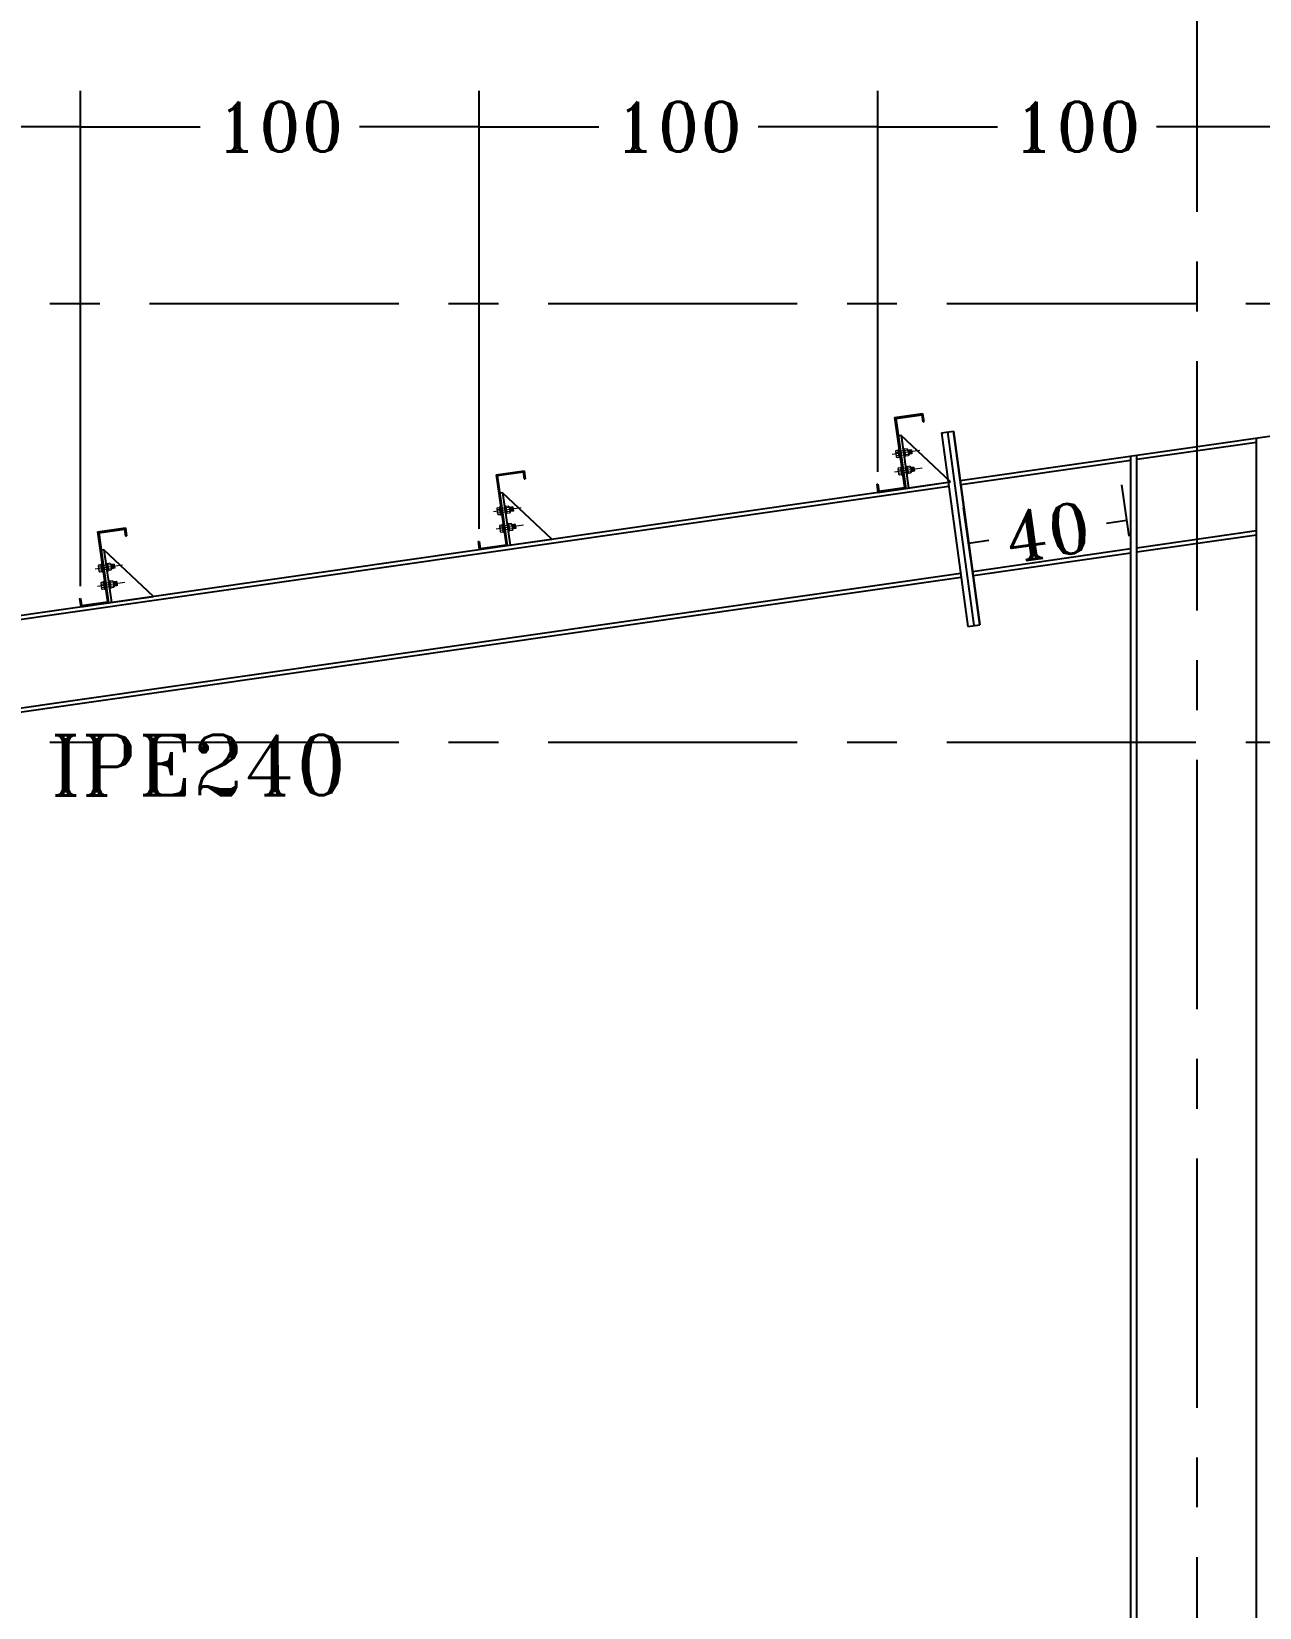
# Model space of a CAD drawing. Header units: inches. Extents: x 460503 to 460688, y 47570 to 48852.
# Drawn here: x 460527.49 to 460533.65, y 48045.24 to 48053.14 of the extents above; entities that cross this region are included whole.
import ezdxf

# ---------------------------------------------------------------- set-up
doc = ezdxf.new("R2010")
doc.units = ezdxf.units.IN
doc.header["$MEASUREMENT"] = 0
doc.linetypes.add('CENTER', pattern=[2, 1.25, -0.25, 0.25, -0.25])
doc.layers.add('2', color=2, linetype='Continuous', lineweight=9)
doc.layers.add('TEXT', color=250, linetype='Continuous', lineweight=30)
for name, color, linetype in [('3G', 3, 'Continuous'), ('AXE', 1, 'CENTER'), ('TIE', 2, 'Continuous')]:
    doc.layers.add(name, color=color, linetype=linetype)
doc.styles.add('ROMANT', font='romant')
doc.dimstyles.new('1-50', dxfattribs={"dimscale": 0, "dimtxt": 0.25, "dimasz": 0.18, "dimexe": 0.18, "dimexo": 0.0625, "dimgap": 0.09, "dimtad": 0, "dimdec": 0, "dimlfac": 50, "dimzin": 0, "dimdsep": 46, "dimtxsty": 'ROMANT', "dimblk": 'OBLIQUE', "dimcen": 0.09, "dimclrd": 1, "dimclre": 1, "dimclrt": 2, "dimadec": 0, "dimazin": 0, "dimtfac": 1, "dimtdec": 0, "dimtofl": 0, "dimtmove": 2, "dimatfit": 3, "dimldrblk": 'OBLIQUE', "dimfxl": 0.18, "dimtolj": 1, "dimtzin": 0, "dimarcsym": 0})

# ---------------------------------------------------------------- blocks, each defined once
blk = doc.blocks.new('TIE')
at = {"layer": 'TIE'}
for p, q in [((-3.48, 20), (4.44, 21.17)), ((-3.48, 20), (-0.54, 0.21)), ((-3.13, 19.74), (4.19, 20.83)), ((-3.13, 19.74), (-0.2, -0.04)), ((4.19, 20.83), (4.48, 18.85)), ((4.44, 21.17), (4.78, 18.9)), ((4.48, 18.85), (4.78, 18.9)), ((-1.61, 14.91), (-2.4, 14.8)), ((-1.61, 14.91), (-2.4, 14.8)), ((12.45, 1.85), (-1.61, 14.91)), ((-1.61, 14.91), (0.59, 0.09)), ((-8.45, 1.06), (-8.15, 1.1)), ((-8.45, 1.06), (-8.11, -1.22)), ((-8.15, 1.1), (-7.86, -0.87)), ((-7.86, -0.87), (-0.54, 0.21)), ((-0.2, -0.04), (12.45, 1.85)), ((-8.11, -1.22), (-0.2, -0.04))]:
    blk.add_line(p, q, dxfattribs=at)
blk = doc.blocks.new('*D545')
at = {"color": 1, "lineweight": -2, "transparency": 16777216}
for p, q in [((460531.7348, 48050.9362), (460531.7348, 48052.8472)), ((460533.7348, 48051.2232), (460533.7348, 48052.8472)), ((460531.7348, 48052.6672), (460532.3353, 48052.6672)), ((460533.7348, 48052.6672), (460533.1344, 48052.6672))]:
    blk.add_line(p, q, dxfattribs=at)
at = {"layer": 'Defpoints', "color": 0, "transparency": 16777216}
for p in [(460531.7348, 48052.6672), (460533.7348, 48051.1607), (460531.7348, 48050.8737)]:
    blk.add_point(p, dxfattribs=at)
at = {"color": 2, "transparency": 16777216, "insert": (460532.7348, 48052.6672), "char_height": 0.25, "attachment_point": 5, "style": 'ROMANT'}
blk.add_mtext('\\A1;100', dxfattribs=at)
blk = doc.blocks.new('_OBLIQUE')
blk = doc.blocks.new('*D546')
at = {"color": 1, "lineweight": -2, "transparency": 16777216}
for p, q in [((460529.7348, 48050.6492), (460529.7348, 48052.8472)), ((460531.7348, 48050.9362), (460531.7348, 48052.8472)), ((460529.7348, 48052.6672), (460530.3353, 48052.6672)), ((460531.7348, 48052.6672), (460531.1344, 48052.6672))]:
    blk.add_line(p, q, dxfattribs=at)
at = {"layer": 'Defpoints', "color": 0, "transparency": 16777216}
for p in [(460529.7348, 48052.6672), (460531.7348, 48050.8737), (460529.7348, 48050.5867)]:
    blk.add_point(p, dxfattribs=at)
at = {"color": 2, "transparency": 16777216, "insert": (460530.7348, 48052.6672), "char_height": 0.25, "attachment_point": 5, "style": 'ROMANT'}
blk.add_mtext('\\A1;100', dxfattribs=at)
blk = doc.blocks.new('*D547')
at = {"color": 1, "lineweight": -2, "transparency": 16777216}
for p, q in [((460527.7348, 48050.3622), (460527.7348, 48052.8472)), ((460529.7348, 48050.6492), (460529.7348, 48052.8472)), ((460527.7348, 48052.6672), (460528.3353, 48052.6672)), ((460529.7348, 48052.6672), (460529.1344, 48052.6672))]:
    blk.add_line(p, q, dxfattribs=at)
at = {"layer": 'Defpoints', "color": 0, "transparency": 16777216}
for p in [(460527.7348, 48052.6672), (460529.7348, 48050.5867), (460527.7348, 48050.2997)]:
    blk.add_point(p, dxfattribs=at)
at = {"color": 2, "transparency": 16777216, "insert": (460528.7348, 48052.6672), "char_height": 0.25, "attachment_point": 5, "style": 'ROMANT'}
blk.add_mtext('\\A1;100', dxfattribs=at)
blk = doc.blocks.new('*D548')
at = {"color": 1, "lineweight": -2, "transparency": 16777216}
for p, q in [((460525.7348, 48050.0752), (460525.7348, 48052.8472)), ((460527.7348, 48050.3622), (460527.7348, 48052.8472)), ((460525.7348, 48052.6672), (460526.3353, 48052.6672)), ((460527.7348, 48052.6672), (460527.1344, 48052.6672))]:
    blk.add_line(p, q, dxfattribs=at)
at = {"layer": 'Defpoints', "color": 0, "transparency": 16777216}
for p in [(460525.7348, 48052.6672), (460527.7348, 48050.2997), (460525.7348, 48050.0127)]:
    blk.add_point(p, dxfattribs=at)
at = {"color": 2, "transparency": 16777216, "insert": (460526.7348, 48052.6672), "char_height": 0.25, "attachment_point": 5, "style": 'ROMANT'}
blk.add_mtext('\\A1;100', dxfattribs=at)
blk = doc.blocks.new('*D622')
at = {"color": 1, "lineweight": -2, "transparency": 16777216}
for p, q in [((460532.9965, 48050.612), (460532.9595, 48050.8697)), ((460532.2017, 48050.4979), (460532.1648, 48050.7557)), ((460532.9851, 48050.6915), (460532.883, 48050.6769)), ((460532.1903, 48050.5775), (460532.2924, 48050.5921))]:
    blk.add_line(p, q, dxfattribs=at)
at = {"layer": 'Defpoints', "color": 0, "transparency": 16777216}
for p in [(460532.1903, 48050.5775), (460533.0053, 48050.5501, 0.0018), (460532.2106, 48050.4361, 0.002)]:
    blk.add_point(p, dxfattribs=at)
at = {"color": 2, "transparency": 16777216, "insert": (460532.5877, 48050.6345), "char_height": 0.25, "attachment_point": 5, "rotation": 8.16673, "style": 'ROMANT'}
blk.add_mtext('\\A1;40', dxfattribs=at)

msp = doc.modelspace()

# ---------------------------------------------------------------- linework, layer by layer
at = {"layer": '2'}
for p, q in [((460531.94527535, 48051.04195408), (460531.80726591, 48051.02194012)), ((460531.82341809, 48051.03735826), (460531.82712999, 48051.01176223)), ((460531.82477018, 48051.03412577), (460531.82385063, 48051.03467519)), ((460531.82506761, 48051.0320748), (460531.82434202, 48051.0312868)), ((460531.82728327, 48051.01730713), (460531.82628263, 48051.01790501)), ((460531.82743561, 48051.01523512), (460531.82677401, 48051.01451661)), ((460531.82733124, 48051.04259888), (460531.8359129, 48051.04384338)), ((460531.82780601, 48051.03351897), (460531.83721231, 48051.03488306)), ((460531.8303191, 48051.01670033), (460531.83965286, 48051.0180539)), ((460531.8359129, 48051.04384338), (460531.84095227, 48051.00909358)), ((460531.84089805, 48051.04653747), (460531.83738797, 48051.04602844)), ((460531.84290761, 48051.04503694), (460531.84799789, 48051.00993613)), ((460531.86323251, 48051.04080686), (460531.84392541, 48051.03801851)), ((460531.86628718, 48051.01974292), (460531.84698008, 48051.01695457)), ((460531.86221471, 48051.04782529), (460531.86730499, 48051.01272448)), ((460531.86722532, 48051.05034387), (460531.86371524, 48051.04983484)), ((460531.86923487, 48051.04884335), (460531.87432515, 48051.01374254)), ((460531.88242313, 48051.0505767), (460531.86926032, 48051.04866784)), ((460531.86926032, 48051.04866784), (460531.8742997, 48051.01391804)), ((460531.87282462, 48051.01173298), (460531.86931454, 48051.01122396)), ((460531.88320606, 48051.0434728), (460531.87028543, 48051.04159907)), ((460531.88605934, 48051.0232868), (460531.87321125, 48051.02142359)), ((460531.8874625, 48051.0158269), (460531.8742997, 48051.01391804)), ((460531.88242313, 48051.0505767), (460531.88652495, 48051.04700525)), ((460531.88594447, 48051.04491698), (460531.88667006, 48051.04570498)), ((460531.8862419, 48051.042866), (460531.88716144, 48051.04231658)), ((460531.88652495, 48051.04700525), (460531.89038084, 48051.02041639)), ((460531.90342555, 48051.0466356), (460531.88692556, 48051.04424279)), ((460531.89038084, 48051.02041639), (460531.8874625, 48051.0158269)), ((460531.8986307, 48051.02443333), (460531.88756105, 48051.03986064)), ((460531.88879775, 48051.02473098), (460531.88958733, 48051.02558847)), ((460531.89368826, 48051.02371659), (460531.88894325, 48051.03032952)), ((460531.88924027, 48051.02270104), (460531.89007871, 48051.02220008)), ((460531.90357313, 48051.02515008), (460531.8895956, 48051.04463)), ((460531.90648022, 48051.02557166), (460531.88998023, 48051.02317885)), ((460531.90591102, 48051.02949668), (460531.89453803, 48051.04534675)), ((460531.90452883, 48051.03902781), (460531.89948047, 48051.04606349)), ((460531.90342555, 48051.0466356), (460531.90648022, 48051.02557166)), ((460531.95766934, 48050.95463876), (460531.81965989, 48050.9346248)), ((460531.83237061, 48051.00784908), (460531.84095227, 48051.00909358)), ((460531.83607492, 48050.95008106), (460531.83978683, 48050.92448503)), ((460531.83742702, 48050.94684857), (460531.83650747, 48050.94739799)), ((460531.83772445, 48050.9447976), (460531.83699885, 48050.9440096)), ((460531.83994011, 48050.93002993), (460531.83893946, 48050.93062781)), ((460531.83998807, 48050.95532168), (460531.84856973, 48050.95656618)), ((460531.84046285, 48050.94624177), (460531.84986915, 48050.94760586)), ((460531.84297594, 48050.92942313), (460531.85230969, 48050.9307767)), ((460531.84649736, 48051.00792658), (460531.84298728, 48051.00741755)), ((460531.84856973, 48050.95656618), (460531.85360911, 48050.92181638)), ((460531.85355489, 48050.95926027), (460531.85004481, 48050.95875124)), ((460531.85556444, 48050.95775974), (460531.86065472, 48050.92265893)), ((460531.87588935, 48050.95352966), (460531.85658225, 48050.95074131)), ((460531.87894402, 48050.93246572), (460531.85963692, 48050.92967737)), ((460531.87487155, 48050.96054809), (460531.87996182, 48050.92544728)), ((460531.87988215, 48050.96306667), (460531.87637207, 48050.96255764)), ((460531.88189171, 48050.96156615), (460531.88698198, 48050.92646534)), ((460531.89507996, 48050.9632995), (460531.88191716, 48050.96139064)), ((460531.88191716, 48050.96139064), (460531.88695653, 48050.92664084)), ((460531.8958629, 48050.95619561), (460531.88294226, 48050.95432187)), ((460531.89871618, 48050.9360096), (460531.88586809, 48050.93414639)), ((460531.89507996, 48050.9632995), (460531.89918179, 48050.95972805)), ((460531.8986013, 48050.95763978), (460531.8993269, 48050.95842778)), ((460531.89889873, 48050.9555888), (460531.89981828, 48050.95503938)), ((460531.89918179, 48050.95972805), (460531.90303767, 48050.93313919)), ((460531.91608239, 48050.9593584), (460531.8995824, 48050.95696559)), ((460531.90303767, 48050.93313919), (460531.90011934, 48050.9285497)), ((460531.91128753, 48050.93715613), (460531.90021789, 48050.95258344)), ((460531.90145458, 48050.93745378), (460531.90224417, 48050.93831127)), ((460531.9063451, 48050.93643939), (460531.90160008, 48050.94305232)), ((460531.9018971, 48050.93542384), (460531.90273555, 48050.93492288)), ((460531.91622997, 48050.93787288), (460531.90225243, 48050.9573528)), ((460531.91913706, 48050.93829446), (460531.90263706, 48050.93590165)), ((460531.91856786, 48050.94221948), (460531.90719487, 48050.95806955)), ((460531.91718566, 48050.95175061), (460531.91213731, 48050.95878629)), ((460531.91608239, 48050.9593584), (460531.91913706, 48050.93829446)), ((460531.84009245, 48050.92795792), (460531.83943084, 48050.92723941)), ((460531.84502745, 48050.92057188), (460531.85360911, 48050.92181638)), ((460531.8591542, 48050.92064938), (460531.85564411, 48050.92014035)), ((460531.88548146, 48050.92445578), (460531.88197138, 48050.92394676)), ((460531.90011934, 48050.9285497), (460531.88695653, 48050.92664084)), ((460529.94527534, 48050.75493516), (460529.80726589, 48050.7349212)), ((460529.82341807, 48050.75033934), (460529.82712998, 48050.72474331)), ((460529.82477017, 48050.74710685), (460529.82385062, 48050.74765627)), ((460529.8250676, 48050.74505588), (460529.824342, 48050.74426788)), ((460529.82728326, 48050.73028821), (460529.82628261, 48050.73088609)), ((460529.8274356, 48050.7282162), (460529.82677399, 48050.72749769)), ((460529.82733122, 48050.75557996), (460529.83591288, 48050.75682446)), ((460529.827806, 48050.74650005), (460529.8372123, 48050.74786414)), ((460529.83031909, 48050.72968141), (460529.83965284, 48050.73103498)), ((460529.8323706, 48050.72083016), (460529.84095226, 48050.72207466)), ((460529.83591288, 48050.75682446), (460529.84095226, 48050.72207466)), ((460529.84089804, 48050.75951855), (460529.83738796, 48050.75900952)), ((460529.84290759, 48050.75801802), (460529.84799787, 48050.72291721)), ((460529.84649734, 48050.72090766), (460529.84298726, 48050.72039863)), ((460529.8632325, 48050.75378794), (460529.8439254, 48050.75099959)), ((460529.86628717, 48050.732724), (460529.84698007, 48050.72993565)), ((460529.8622147, 48050.76080637), (460529.86730497, 48050.72570556)), ((460529.8672253, 48050.76332495), (460529.86371522, 48050.76281592)), ((460529.86923486, 48050.76182443), (460529.87432513, 48050.72672362)), ((460529.88242311, 48050.76355778), (460529.86926031, 48050.76164892)), ((460529.86926031, 48050.76164892), (460529.87429968, 48050.72689912)), ((460529.87282461, 48050.72471406), (460529.86931453, 48050.72420504)), ((460529.88320605, 48050.75645389), (460529.87028541, 48050.75458015)), ((460529.88605933, 48050.73626788), (460529.87321124, 48050.73440467)), ((460529.88746249, 48050.72880798), (460529.87429968, 48050.72689912)), ((460529.88242311, 48050.76355778), (460529.88652494, 48050.75998634)), ((460529.88594445, 48050.75789806), (460529.88667005, 48050.75868606)), ((460529.88624188, 48050.75584709), (460529.88716143, 48050.75529766)), ((460529.88652494, 48050.75998634), (460529.89038082, 48050.73339747)), ((460529.90342554, 48050.75961668), (460529.88692555, 48050.75722387)), ((460529.89038082, 48050.73339747), (460529.88746249, 48050.72880798)), ((460529.89863068, 48050.73741441), (460529.88756104, 48050.75284172)), ((460529.88879773, 48050.73771206), (460529.88958732, 48050.73856955)), ((460529.89368825, 48050.73669767), (460529.88894323, 48050.7433106)), ((460529.88924025, 48050.73568213), (460529.8900787, 48050.73518116)), ((460529.90357312, 48050.73813116), (460529.88959558, 48050.75761108)), ((460529.90648021, 48050.73855274), (460529.88998021, 48050.73615993)), ((460529.90591101, 48050.74247776), (460529.89453802, 48050.75832783)), ((460529.90452881, 48050.75200889), (460529.89948046, 48050.75904457)), ((460529.90342554, 48050.75961668), (460529.90648021, 48050.73855274)), ((460529.95766932, 48050.66761984), (460529.81965987, 48050.64760588)), ((460529.83607491, 48050.66306214), (460529.83978681, 48050.63746611)), ((460529.837427, 48050.65982965), (460529.83650746, 48050.66037907)), ((460529.83772443, 48050.65777868), (460529.83699884, 48050.65699068)), ((460529.83994009, 48050.64301101), (460529.83893945, 48050.64360889)), ((460529.84009243, 48050.640939), (460529.83943083, 48050.64022049)), ((460529.83998806, 48050.66830276), (460529.84856972, 48050.66954726)), ((460529.84046284, 48050.65922285), (460529.84986913, 48050.66058694)), ((460529.84297593, 48050.64240421), (460529.85230968, 48050.64375778)), ((460529.84502743, 48050.63355296), (460529.85360909, 48050.63479746)), ((460529.84856972, 48050.66954726), (460529.85360909, 48050.63479746)), ((460529.85355488, 48050.67224135), (460529.85004479, 48050.67173232)), ((460529.85556443, 48050.67074082), (460529.86065471, 48050.63564001)), ((460529.85915418, 48050.63363046), (460529.8556441, 48050.63312143)), ((460529.87588934, 48050.66651074), (460529.85658223, 48050.66372239)), ((460529.878944, 48050.6454468), (460529.8596369, 48050.64265845)), ((460529.87487153, 48050.67352917), (460529.87996181, 48050.63842836)), ((460529.87988214, 48050.67604775), (460529.87637206, 48050.67553873)), ((460529.88189169, 48050.67454723), (460529.88698197, 48050.63944642)), ((460529.89507995, 48050.67628058), (460529.88191714, 48050.67437172)), ((460529.88191714, 48050.67437172), (460529.88695652, 48050.63962192)), ((460529.88548144, 48050.63743686), (460529.88197136, 48050.63692784)), ((460529.89586288, 48050.66917669), (460529.88294225, 48050.66730295)), ((460529.89871616, 48050.64899069), (460529.88586807, 48050.64712747)), ((460529.90011932, 48050.64153078), (460529.88695652, 48050.63962192)), ((460529.89507995, 48050.67628058), (460529.89918177, 48050.67270914)), ((460529.89860129, 48050.67062086), (460529.89932688, 48050.67140886)), ((460529.89889872, 48050.66856989), (460529.89981826, 48050.66802046)), ((460529.89918177, 48050.67270914), (460529.90303766, 48050.64612027)), ((460529.91608238, 48050.67233948), (460529.89958238, 48050.66994667)), ((460529.90303766, 48050.64612027), (460529.90011932, 48050.64153078)), ((460529.91128752, 48050.65013721), (460529.90021788, 48050.66556452)), ((460529.90145457, 48050.65043486), (460529.90224416, 48050.65129235)), ((460529.90634508, 48050.64942047), (460529.90160007, 48050.6560334)), ((460529.90189709, 48050.64840493), (460529.90273554, 48050.64790396)), ((460529.91622996, 48050.65085396), (460529.90225242, 48050.67033388)), ((460529.91913704, 48050.65127554), (460529.90263705, 48050.64888273)), ((460529.91856784, 48050.65520056), (460529.90719486, 48050.67105063)), ((460529.91718565, 48050.66473169), (460529.91213729, 48050.67176737)), ((460529.91608238, 48050.67233948), (460529.91913704, 48050.65127554)), ((460527.94527534, 48050.46791625), (460527.80726589, 48050.44790228)), ((460527.82341807, 48050.46332042), (460527.82712998, 48050.43772439)), ((460527.82477017, 48050.46008793), (460527.82385062, 48050.46063736)), ((460527.8250676, 48050.45803696), (460527.824342, 48050.45724896)), ((460527.82733122, 48050.46856104), (460527.83591288, 48050.46980554)), ((460527.827806, 48050.45948113), (460527.8372123, 48050.46084522)), ((460527.83591288, 48050.46980554), (460527.84095226, 48050.43505574)), ((460527.84089804, 48050.47249963), (460527.83738796, 48050.4719906)), ((460527.84290759, 48050.4709991), (460527.84799787, 48050.4358983)), ((460527.8632325, 48050.46676902), (460527.8439254, 48050.46398067)), ((460527.8622147, 48050.47378745), (460527.86730497, 48050.43868665)), ((460527.8672253, 48050.47630604), (460527.86371522, 48050.47579701)), ((460527.86923486, 48050.47480551), (460527.87432513, 48050.4397047)), ((460527.88242311, 48050.47653886), (460527.86926031, 48050.47463001)), ((460527.86926031, 48050.47463001), (460527.87429968, 48050.43988021)), ((460527.88320605, 48050.46943497), (460527.87028541, 48050.46756123)), ((460527.88242311, 48050.47653886), (460527.88652494, 48050.47296742)), ((460527.88594445, 48050.47087914), (460527.88667005, 48050.47166714)), ((460527.88624188, 48050.46882817), (460527.88716143, 48050.46827875)), ((460527.88652494, 48050.47296742), (460527.89038082, 48050.44637856)), ((460527.90342554, 48050.47259777), (460527.88692555, 48050.47020496)), ((460527.89863068, 48050.4503955), (460527.88756104, 48050.4658228)), ((460527.89368825, 48050.44967875), (460527.88894323, 48050.45629168)), ((460527.90357312, 48050.45111224), (460527.88959558, 48050.47059216)), ((460527.90591101, 48050.45545885), (460527.89453802, 48050.47130891)), ((460527.90452881, 48050.46498997), (460527.89948046, 48050.47202566)), ((460527.90342554, 48050.47259777), (460527.90648021, 48050.45153383)), ((460527.95766932, 48050.38060093), (460527.81965987, 48050.36058696)), ((460527.82728326, 48050.44326929), (460527.82628261, 48050.44386717)), ((460527.8274356, 48050.44119728), (460527.82677399, 48050.44047878)), ((460527.83031909, 48050.44266249), (460527.83965284, 48050.44401606)), ((460527.8323706, 48050.43381124), (460527.84095226, 48050.43505574)), ((460527.83998806, 48050.38128384), (460527.84856972, 48050.38252834)), ((460527.84649734, 48050.43388874), (460527.84298726, 48050.43337971)), ((460527.86628717, 48050.44570508), (460527.84698007, 48050.44291673)), ((460527.84856972, 48050.38252834), (460527.85360909, 48050.34777854)), ((460527.85355488, 48050.38522243), (460527.85004479, 48050.3847134)), ((460527.85556443, 48050.3837219), (460527.86065471, 48050.3486211)), ((460527.87588934, 48050.37949182), (460527.85658223, 48050.37670347)), ((460527.87282461, 48050.43769515), (460527.86931453, 48050.43718612)), ((460527.88605933, 48050.44924897), (460527.87321124, 48050.44738575)), ((460527.88746249, 48050.44178906), (460527.87429968, 48050.43988021)), ((460527.87487153, 48050.38651025), (460527.87996181, 48050.35140945)), ((460527.87988214, 48050.38902884), (460527.87637206, 48050.38851981)), ((460527.88189169, 48050.38752831), (460527.88698197, 48050.3524275)), ((460527.89507995, 48050.38926166), (460527.88191714, 48050.38735281)), ((460527.88191714, 48050.38735281), (460527.88695652, 48050.35260301)), ((460527.89586288, 48050.38215777), (460527.88294225, 48050.38028403)), ((460527.89038082, 48050.44637856), (460527.88746249, 48050.44178906)), ((460527.88879773, 48050.45069314), (460527.88958732, 48050.45155064)), ((460527.88924025, 48050.44866321), (460527.8900787, 48050.44816224)), ((460527.90648021, 48050.45153383), (460527.88998021, 48050.44914102)), ((460527.89507995, 48050.38926166), (460527.89918177, 48050.38569022)), ((460527.89860129, 48050.38360194), (460527.89932688, 48050.38438994)), ((460527.89889872, 48050.38155097), (460527.89981826, 48050.38100155)), ((460527.89918177, 48050.38569022), (460527.90303766, 48050.35910136)), ((460527.91608238, 48050.38532057), (460527.89958238, 48050.38292776)), ((460527.91128752, 48050.3631183), (460527.90021788, 48050.3785456)), ((460527.91622996, 48050.36383504), (460527.90225242, 48050.38331496)), ((460527.91856784, 48050.36818165), (460527.90719486, 48050.38403171)), ((460527.91718565, 48050.37771277), (460527.91213729, 48050.38474846)), ((460527.91608238, 48050.38532057), (460527.91913704, 48050.36425663)), ((460527.83607491, 48050.37604322), (460527.83978681, 48050.35044719)), ((460527.837427, 48050.37281073), (460527.83650746, 48050.37336016)), ((460527.83772443, 48050.37075976), (460527.83699884, 48050.36997176)), ((460527.83994009, 48050.35599209), (460527.83893945, 48050.35658997)), ((460527.84009243, 48050.35392008), (460527.83943083, 48050.35320158)), ((460527.84046284, 48050.37220393), (460527.84986913, 48050.37356802)), ((460527.84297593, 48050.35538529), (460527.85230968, 48050.35673886)), ((460527.84502743, 48050.34653404), (460527.85360909, 48050.34777854)), ((460527.85915418, 48050.34661154), (460527.8556441, 48050.34610251)), ((460527.878944, 48050.35842788), (460527.8596369, 48050.35563953)), ((460527.88548144, 48050.35041795), (460527.88197136, 48050.34990892)), ((460527.89871616, 48050.36197177), (460527.88586807, 48050.36010855)), ((460527.90011932, 48050.35451186), (460527.88695652, 48050.35260301)), ((460527.90303766, 48050.35910136), (460527.90011932, 48050.35451186)), ((460527.90145457, 48050.36341594), (460527.90224416, 48050.36427344)), ((460527.90634508, 48050.36240155), (460527.90160007, 48050.36901448)), ((460527.90189709, 48050.36138601), (460527.90273554, 48050.36088504)), ((460527.91913704, 48050.36425663), (460527.90263705, 48050.36186382))]:
    msp.add_line(p, q, dxfattribs=at)
for centre, radius, start, end in [((460531.82799497, 48051.03802199), 0.00462476, 98.25144292, 188.25144292), ((460531.82714228, 48051.03809586), 0.00462476, 239.141982891, 278.25144292), ((460531.82846975, 48051.02894208), 0.00462476, 98.25144292, 137.36090295), ((460531.83170688, 48051.01242596), 0.00462476, 188.25144292, 278.25144292), ((460531.82965537, 48051.02127722), 0.00462476, 239.141982891, 278.25144292), ((460531.83083775, 48051.0121024), 0.00462476, 98.25144292, 137.36090295), ((460531.83764249, 48051.0442734), 0.0017734, 98.25144292, 188.25144292), ((460531.84115257, 48051.04478243), 0.0017734, 8.25144292, 98.25144292), ((460531.84624285, 48051.00968162), 0.0017734, 278.25144292, 8.25144292), ((460531.86396975, 48051.0480798), 0.0017734, 98.25144292, 188.25144292), ((460531.86747983, 48051.04858883), 0.0017734, 8.25144292, 98.25144292), ((460531.86906003, 48051.012979), 0.0017734, 188.25144292, 278.25144292), ((460531.87257011, 48051.01348802), 0.0017734, 278.25144292, 8.25144292), ((460531.88254233, 48051.04804969), 0.00462476, 278.25144292, 317.36090295), ((460531.8838698, 48051.03889592), 0.00462476, 59.141982891, 98.25144292), ((460531.88539561, 48051.02786369), 0.00462476, 278.25144292, 317.36090295), ((460531.88686817, 48051.01873096), 0.00462476, 59.141982891, 98.25144292), ((460531.84065181, 48050.95074479), 0.00462476, 98.25144292, 188.25144292), ((460531.83979912, 48050.95081866), 0.00462476, 239.141982891, 278.25144292), ((460531.84112658, 48050.94166488), 0.00462476, 98.25144292, 137.36090295), ((460531.84273276, 48051.00917259), 0.0017734, 188.25144292, 278.25144292), ((460531.85029932, 48050.9569962), 0.0017734, 98.25144292, 188.25144292), ((460531.8538094, 48050.95750523), 0.0017734, 8.25144292, 98.25144292), ((460531.87662659, 48050.9608026), 0.0017734, 98.25144292, 188.25144292), ((460531.88013667, 48050.96131163), 0.0017734, 8.25144292, 98.25144292), ((460531.89519916, 48050.96077249), 0.00462476, 278.25144292, 317.36090295), ((460531.89652663, 48050.95161872), 0.00462476, 59.141982891, 98.25144292), ((460531.89805244, 48050.94058649), 0.00462476, 278.25144292, 317.36090295), ((460531.899525, 48050.93145376), 0.00462476, 59.141982891, 98.25144292), ((460531.84436371, 48050.92514876), 0.00462476, 188.25144292, 278.25144292), ((460531.84231221, 48050.93400002), 0.00462476, 239.141982891, 278.25144292), ((460531.84349458, 48050.9248252), 0.00462476, 98.25144292, 137.36090295), ((460531.8553896, 48050.92189539), 0.0017734, 188.25144292, 278.25144292), ((460531.85889968, 48050.92240442), 0.0017734, 278.25144292, 8.25144292), ((460531.88171686, 48050.9257018), 0.0017734, 188.25144292, 278.25144292), ((460531.88522694, 48050.92621082), 0.0017734, 278.25144292, 8.25144292), ((460529.82799496, 48050.75100307), 0.00462476, 98.25144292, 188.25144292), ((460529.82714227, 48050.75107694), 0.00462476, 239.141982891, 278.25144292), ((460529.82846973, 48050.74192316), 0.00462476, 98.25144292, 137.36090295), ((460529.83170686, 48050.72540704), 0.00462476, 188.25144292, 278.25144292), ((460529.82965535, 48050.7342583), 0.00462476, 239.141982891, 278.25144292), ((460529.83083773, 48050.72508349), 0.00462476, 98.25144292, 137.36090295), ((460529.83764247, 48050.75725448), 0.0017734, 98.25144292, 188.25144292), ((460529.84115255, 48050.75776351), 0.0017734, 8.25144292, 98.25144292), ((460529.84273275, 48050.72215367), 0.0017734, 188.25144292, 278.25144292), ((460529.84624283, 48050.7226627), 0.0017734, 278.25144292, 8.25144292), ((460529.86396974, 48050.76106088), 0.0017734, 98.25144292, 188.25144292), ((460529.86747982, 48050.76156991), 0.0017734, 8.25144292, 98.25144292), ((460529.86906001, 48050.72596008), 0.0017734, 188.25144292, 278.25144292), ((460529.87257009, 48050.7264691), 0.0017734, 278.25144292, 8.25144292), ((460529.88254231, 48050.76103077), 0.00462476, 278.25144292, 317.36090295), ((460529.88386978, 48050.751877), 0.00462476, 59.141982891, 98.25144292), ((460529.88539559, 48050.74084477), 0.00462476, 278.25144292, 317.36090295), ((460529.88686815, 48050.73171204), 0.00462476, 59.141982891, 98.25144292), ((460529.84065179, 48050.66372587), 0.00462476, 98.25144292, 188.25144292), ((460529.8397991, 48050.66379974), 0.00462476, 239.141982891, 278.25144292), ((460529.84112657, 48050.65464596), 0.00462476, 98.25144292, 137.36090295), ((460529.8443637, 48050.63812985), 0.00462476, 188.25144292, 278.25144292), ((460529.84231219, 48050.6469811), 0.00462476, 239.141982891, 278.25144292), ((460529.84349457, 48050.63780629), 0.00462476, 98.25144292, 137.36090295), ((460529.85029931, 48050.66997728), 0.0017734, 98.25144292, 188.25144292), ((460529.85380939, 48050.67048631), 0.0017734, 8.25144292, 98.25144292), ((460529.85538959, 48050.63487647), 0.0017734, 188.25144292, 278.25144292), ((460529.85889967, 48050.6353855), 0.0017734, 278.25144292, 8.25144292), ((460529.87662657, 48050.67378368), 0.0017734, 98.25144292, 188.25144292), ((460529.88013665, 48050.67429271), 0.0017734, 8.25144292, 98.25144292), ((460529.88171685, 48050.63868288), 0.0017734, 188.25144292, 278.25144292), ((460529.88522693, 48050.6391919), 0.0017734, 278.25144292, 8.25144292), ((460529.89519915, 48050.67375357), 0.00462476, 278.25144292, 317.36090295), ((460529.89652662, 48050.6645998), 0.00462476, 59.141982891, 98.25144292), ((460529.89805243, 48050.65356757), 0.00462476, 278.25144292, 317.36090295), ((460529.89952499, 48050.64443484), 0.00462476, 59.141982891, 98.25144292), ((460527.82799496, 48050.46398416), 0.00462476, 98.25144292, 188.25144292), ((460527.82714227, 48050.46405802), 0.00462476, 239.141982891, 278.25144292), ((460527.82846973, 48050.45490425), 0.00462476, 98.25144292, 137.36090295), ((460527.83764247, 48050.47023556), 0.0017734, 98.25144292, 188.25144292), ((460527.84115255, 48050.47074459), 0.0017734, 8.25144292, 98.25144292), ((460527.86396974, 48050.47404197), 0.0017734, 98.25144292, 188.25144292), ((460527.86747982, 48050.474551), 0.0017734, 8.25144292, 98.25144292), ((460527.88254231, 48050.47401185), 0.00462476, 278.25144292, 317.36090295), ((460527.88386978, 48050.46485808), 0.00462476, 59.141982891, 98.25144292), ((460527.83170686, 48050.43838813), 0.00462476, 188.25144292, 278.25144292), ((460527.82965535, 48050.44723938), 0.00462476, 239.141982891, 278.25144292), ((460527.83083773, 48050.43806457), 0.00462476, 98.25144292, 137.36090295), ((460527.84065179, 48050.37670696), 0.00462476, 98.25144292, 188.25144292), ((460527.84273275, 48050.43513475), 0.0017734, 188.25144292, 278.25144292), ((460527.84624283, 48050.43564378), 0.0017734, 278.25144292, 8.25144292), ((460527.85029931, 48050.38295836), 0.0017734, 98.25144292, 188.25144292), ((460527.85380939, 48050.38346739), 0.0017734, 8.25144292, 98.25144292), ((460527.86906001, 48050.43894116), 0.0017734, 188.25144292, 278.25144292), ((460527.87257009, 48050.43945019), 0.0017734, 278.25144292, 8.25144292), ((460527.87662657, 48050.38676477), 0.0017734, 98.25144292, 188.25144292), ((460527.88013665, 48050.3872738), 0.0017734, 8.25144292, 98.25144292), ((460527.88539559, 48050.45382585), 0.00462476, 278.25144292, 317.36090295), ((460527.88686815, 48050.44469312), 0.00462476, 59.141982891, 98.25144292), ((460527.89519915, 48050.38673465), 0.00462476, 278.25144292, 317.36090295), ((460527.89652662, 48050.37758088), 0.00462476, 59.141982891, 98.25144292), ((460527.8397991, 48050.37678082), 0.00462476, 239.141982891, 278.25144292), ((460527.84112657, 48050.36762705), 0.00462476, 98.25144292, 137.36090295), ((460527.8443637, 48050.35111093), 0.00462476, 188.25144292, 278.25144292), ((460527.84231219, 48050.35996218), 0.00462476, 239.141982891, 278.25144292), ((460527.84349457, 48050.35078737), 0.00462476, 98.25144292, 137.36090295), ((460527.85538959, 48050.34785755), 0.0017734, 188.25144292, 278.25144292), ((460527.85889967, 48050.34836658), 0.0017734, 278.25144292, 8.25144292), ((460527.88171685, 48050.35166396), 0.0017734, 188.25144292, 278.25144292), ((460527.88522693, 48050.35217299), 0.0017734, 278.25144292, 8.25144292), ((460527.89805243, 48050.36654865), 0.00462476, 278.25144292, 317.36090295), ((460527.89952499, 48050.35741592), 0.00462476, 59.141982891, 98.25144292)]:
    msp.add_arc(centre, radius, start, end, dxfattribs=at)
at = {"layer": '3G'}
for p, q in [((460532.1483837, 48050.89185698, 0.00201792), (460534.45723716, 48051.22319929, 0.00126487)), ((460532.05511618, 48051.13142461, 0.24675386), (460532.18769616, 48050.16043412, 0.00175448)), ((460532.05511619, 48051.1314246, 0.00175448), (460532.11456458, 48051.13954174, 0.00175448)), ((460532.08484038, 48051.13548319, 0.24675386), (460532.21742036, 48050.16449269, 0.00175448)), ((460532.11456458, 48051.13954176, 0.24675386), (460532.24714456, 48050.16855126, 0.00175448)), ((460532.24714456, 48050.16855125, 0.00175448), (460532.11456458, 48051.13954174, 0.00175448)), ((460533.63534581, 48035.07974456, 0.00499999), (460533.63534581, 48051.10525011, 0.00499999)), ((460533.00534581, 48035.07974456, 0.00499999), (460533.00534581, 48051.01483915, 0.00499999)), ((460533.03534581, 48050.99893953, 0.00172956), (460533.63534581, 48051.08504521, 0.00153386)), ((460533.03534581, 48035.07974456, 0.00499999), (460533.03534581, 48051.01914443, 0.00499999)), ((460532.15108948, 48050.87204038, 0.00201797), (460533.00534581, 48050.99463425, 0.00173934)), ((460524.51662588, 48049.79662755, 0.00450707), (460532.10023277, 48050.88494687, 0.00203363)), ((460524.51933165, 48049.77681095, 0.00450712), (460532.09169656, 48050.86351694, 0.00203734)), ((460533.03534581, 48050.55443173, 0.00174995), (460533.63534581, 48050.64053741, 0.00155425)), ((460533.03534581, 48050.53422683, 0.00175087), (460533.63534581, 48050.62033251, 0.00155518)), ((460532.21061657, 48050.43607528, 0.00201894), (460533.00534581, 48050.55012645, 0.00175973)), ((460532.21332235, 48050.41625869, 0.00201898), (460533.00534581, 48050.52992155, 0.00176066)), ((460524.57885875, 48049.34084585, 0.00450809), (460532.15122365, 48050.42755184, 0.00203831)), ((460524.58156453, 48049.32102926, 0.00450813), (460532.15392943, 48050.40773524, 0.00203835)), ((460532.18769617, 48050.1604341, 0.00175448), (460532.24714456, 48050.16855125, 0.00175448))]:
    msp.add_line(p, q, dxfattribs=at)
at = {"layer": 'AXE'}
for p, q in [((460533.33534581, 48059.49062571, 0.00499999), (460533.33534581, 48017.19243133, 0.00499999)), ((460512.08129343, 48051.77974456), (460567.369901, 48051.77974456)), ((460512.08129343, 48049.57974456), (460567.369901, 48049.57974456))]:
    msp.add_line(p, q, dxfattribs=at)

# ---------------------------------------------------------------- block references
at = {"layer": '2', "xscale": 0.01773399014778325, "yscale": 0.01773399014778325, "zscale": 0.01773399014778325, "rotation": 359.6857205502883}
for p in [(460531.87927454, 48050.85334664), (460529.87927453, 48050.56632772), (460527.87927453, 48050.2793088)]:
    msp.add_blockref('TIE', p, dxfattribs=at)

# ---------------------------------------------------------------- texts
at = {"layer": 'TEXT', "color": 2, "style": 'ROMANT'}
msp.add_text('IPE240', height=0.302224371, rotation=0.081705483, dxfattribs=at).set_placement((460527.58252235, 48049.31198763, 0.00000016))

# ---------------------------------------------------------------- dimensions: what is measured, and where the dimension line sits
for base, p1, p2, picture, middle in [((460525.73484196, 48052.66722259), (460527.73484196, 48050.2996749), (460525.73484196, 48050.01265598), '*D548', (460526.73484196, 48052.66722259)), ((460527.73484196, 48052.66722259), (460529.73484196, 48050.58669382), (460527.73484196, 48050.2996749), '*D547', (460528.73484196, 48052.66722259)), ((460529.73484196, 48052.66722259), (460531.73484197, 48050.87371273), (460529.73484196, 48050.58669382), '*D546', (460530.73484196, 48052.66722259)), ((460531.73484197, 48052.66722259), (460533.73484196, 48051.16073165), (460531.73484197, 48050.87371273), '*D545', (460532.73484196, 48052.66722259))]:
    dim = msp.add_linear_dim(base=base, p1=p1, p2=p2, dimstyle='1-50', override={"dimscale": 1})
    dim.commit()
    dim.dimension.update_dxf_attribs({"geometry": picture, "text_midpoint": middle})
dim = msp.add_aligned_dim(p1=(460533.00534581, 48050.55012645, 0.00175973), p2=(460532.21061657, 48050.43607528, 0.00201894), distance=-0.14285471, dimstyle='1-50', override={"dimscale": 1})
dim.commit()
dim.dimension.update_dxf_attribs({"geometry": '*D622', "text_midpoint": (460532.58768809, 48050.63450687)})

doc.saveas('drawing.dxf')
